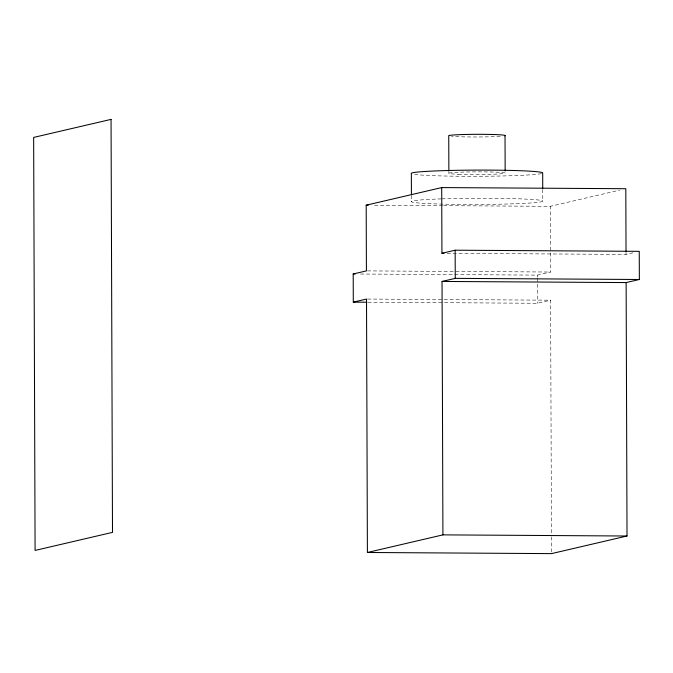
<?xml version="1.0" encoding="UTF-8"?>
<svg xmlns="http://www.w3.org/2000/svg" width="673" height="673" viewBox="0 0 673 673"><rect width="100%" height="100%" fill="white"/><g stroke="black" fill="none" stroke-linecap="round" stroke-linejoin="round"><path stroke-width="0.5" stroke-dasharray="3.37 2.52" d="M443.591 205.669L550.287 206.325L619.682 190.148M360.518 274.02L537.298 275.114L550.514 272.027L550.287 206.325M447.166 253.317L626.033 254.419L635.186 252.291M367.938 302.219L537.399 303.271L550.615 300.192L551.439 535.817M374.55 205.24L442.548 205.66M367.458 270.899L550.514 272.027M367.559 299.056L550.615 300.192M626.025 252.333L626.033 254.419M551.439 536.861L551.498 553.618M542.741 189.466L542.775 200.941A65.777 3.096 -0.2 0 1 447.335 204.222A65.777 3.096 -0.2 0 1 440.899 198.897M537.298 275.114L537.306 277.2M537.315 278.235L537.399 303.271M448.874 171.287L448.874 173.373M411.43 195.507L411.455 201.765M441.85 198.863A65.777 3.096 -0.2 0 1 542.817 200.975M541.454 173.592A65.777 3.096 -0.2 0 1 480.926 176.276A65.777 3.096 -0.2 0 1 414.61 174.391M500.232 136.316A28.19 1.329 -0.2 0 1 451.533 136.316M458.305 174.257A28.19 1.329 -0.2 0 0 504.632 173.365A28.19 1.329 -0.2 0 0 468.114 171.968A28.19 1.329 -0.2 0 0 458.305 174.257"/><path stroke-width="1.01" d="M366.894 302.219L353.3 302.135L353.199 273.97L366.415 270.891L366.188 205.189L441.707 187.582L625.806 188.718L626.025 251.29M441.707 187.582L441.934 253.284L455.15 250.205L639.249 251.34L639.35 279.497L626.134 282.576L442.035 281.44L442.918 534.875L367.399 552.483L366.516 299.048L353.3 302.135M442.035 281.44L455.251 278.361L639.35 279.497M626.134 282.576L627.017 536.011L551.498 553.618L367.399 552.483M366.188 205.189L368.274 205.198M441.934 253.284L444.029 253.3M353.199 273.97L355.294 273.987M442.918 534.875L627.017 536.011M542.732 188.423L542.682 172.784A65.777 3.096 -0.2 0 0 473.102 170.118A65.777 3.096 -0.2 0 0 411.354 173.609L411.43 194.463M505.028 135.475L505.154 170.934M455.15 250.205L455.251 278.361M448.866 170.244L448.748 135.828A28.19 1.329 -0.2 0 1 478.898 134.314A28.19 1.329 -0.2 0 1 504.506 135.82M111.053 119.382L33.65 137.427L35.089 550.43L112.5 532.377L111.053 119.382"/></g></svg>
